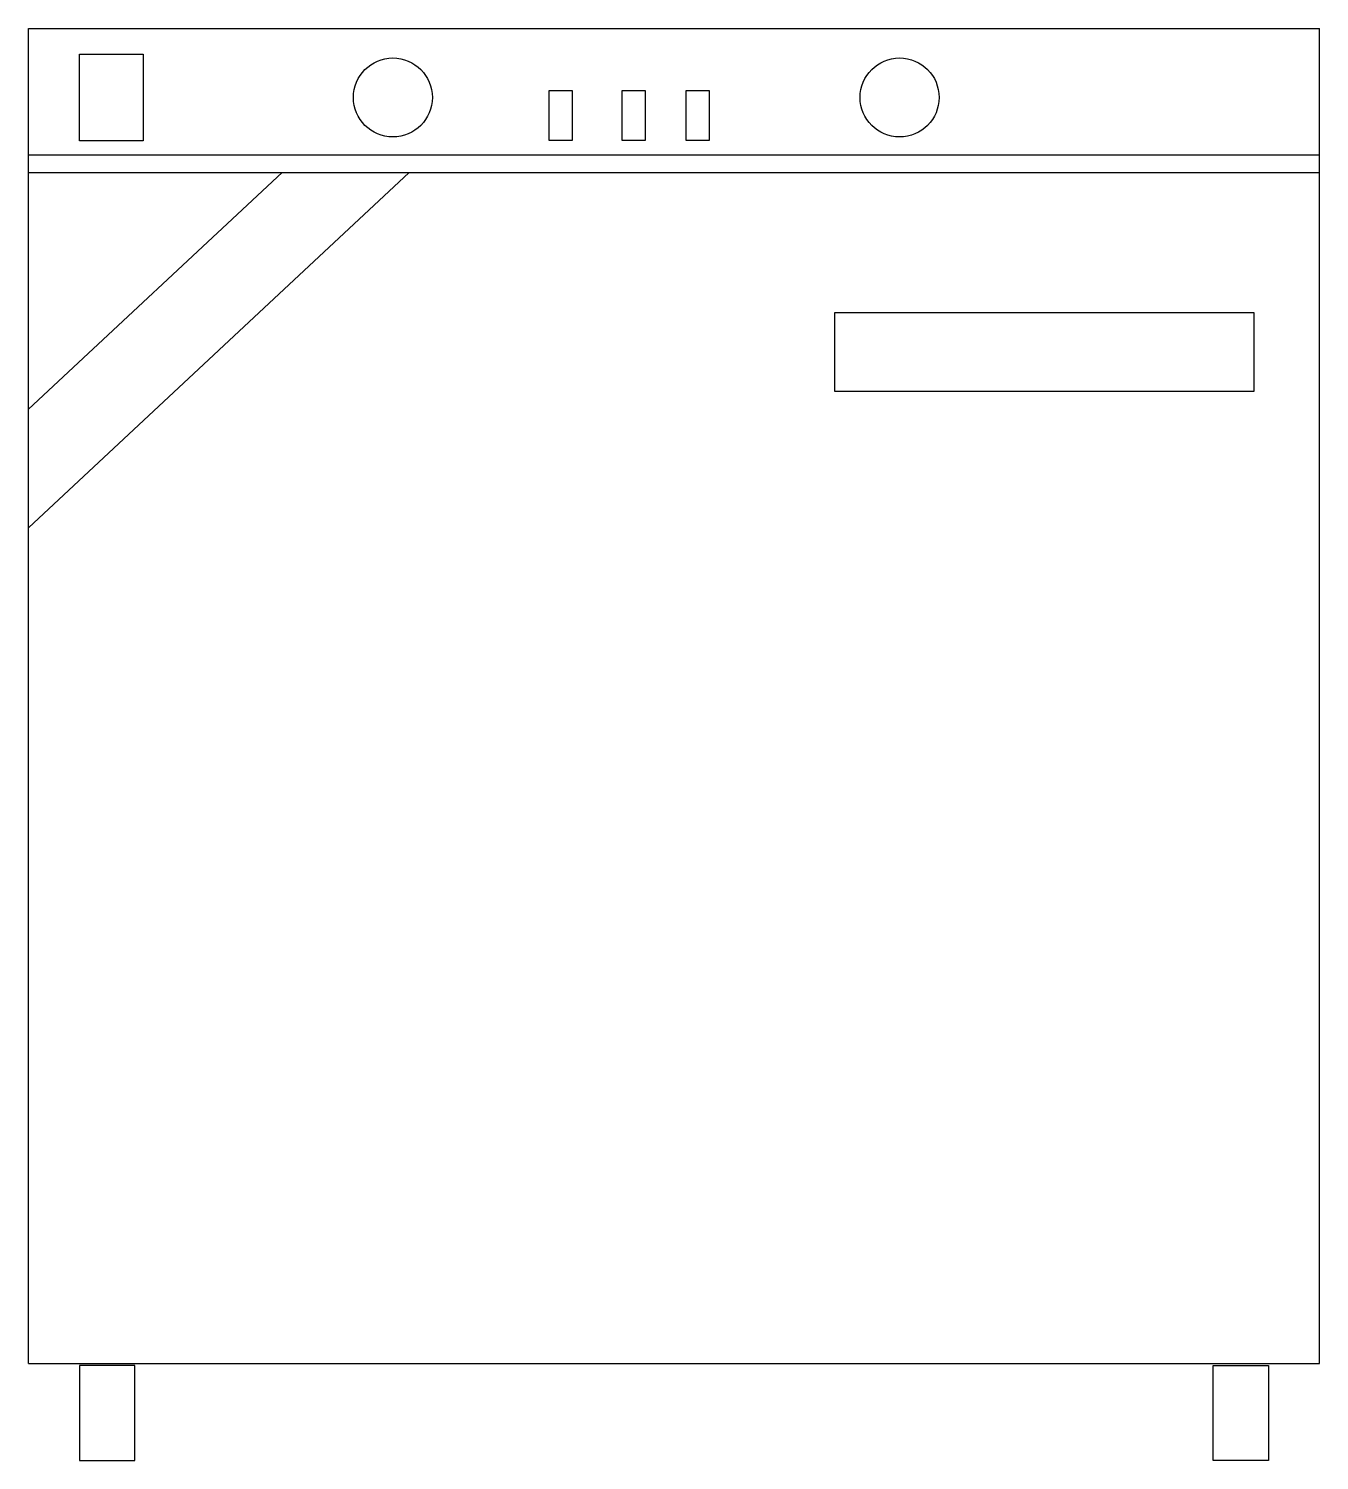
# Model space of a CAD drawing. Header units: millimetres. Extents: x 0 to 836, y 0 to 928.
import ezdxf

# ---------------------------------------------------------------- set-up
doc = ezdxf.new("R2010")
doc.units = ezdxf.units.MM
doc.layers.add('LAYER2', color=7, linetype='Continuous')

msp = doc.modelspace()

# ---------------------------------------------------------------- linework, layer by layer
at = {"layer": 'LAYER2', "color": 7, "linetype": 'ByBlock'}
for p, q in [((0, 928.02), (836.5, 928.02)), ((0, 62.89), (0, 928.02)), ((836.5, 62.89), (836.5, 928.02)), ((0, 846.12), (836.5, 846.12)), ((164.27, 834.87), (0, 681.35)), ((246.65, 834.87), (0, 604.36)), ((0, 834.87), (836.5, 834.87)), ((0, 62.89), (836.5, 62.89))]:
    msp.add_line(p, q, dxfattribs=at)
for points in [[(32.89, 911.45), (74.31, 911.45), (74.31, 855.3), (32.89, 855.3)], [(337.39, 887.93), (352.18, 887.93), (352.18, 855.42), (337.39, 855.42)], [(384.73, 887.93), (399.52, 887.93), (399.52, 855.42), (384.73, 855.42)], [(426.15, 887.93), (440.94, 887.93), (440.94, 855.42), (426.15, 855.42)], [(522.38, 743.95), (793.99, 743.95), (793.99, 692.75), (522.38, 692.75)], [(68.9, 61.43), (33.03, 61.43), (33.03, 0), (68.9, 0)], [(767.6, 61.43), (803.47, 61.43), (803.47, 0), (767.6, 0)]]:
    msp.add_lwpolyline(points, close=True, dxfattribs=at)
for centre in [(236.06, 883.39), (564.46, 883.39)]:
    msp.add_circle(centre, 25.6, dxfattribs=at)

doc.saveas('drawing.dxf')
